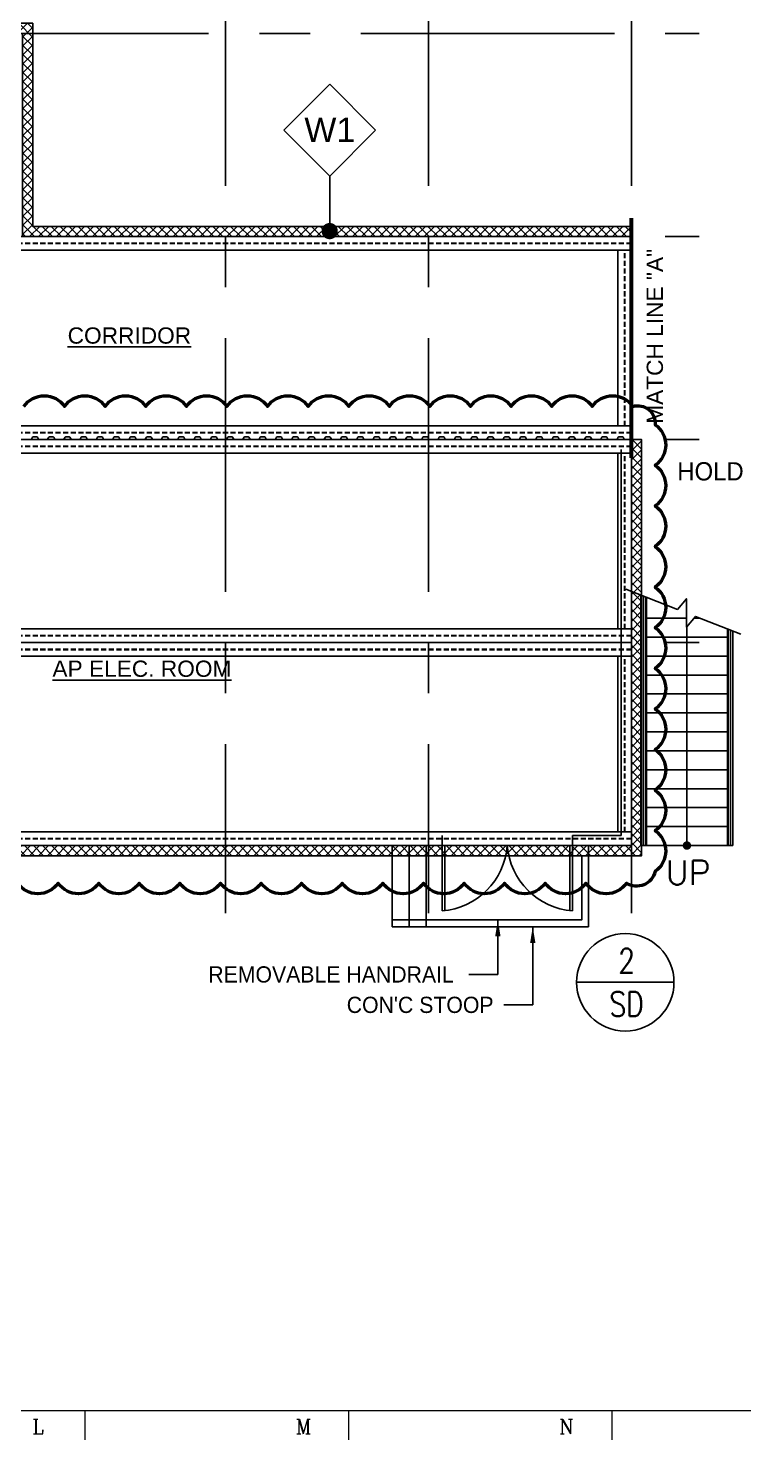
# Model space of a CAD drawing. Header units: millimetres. Extents: x -300 to 383236, y -195106 to -144646.
# Drawn here: x 47077 to 57653, y -194483 to -173625 of the extents above; entities that cross this region are included whole.
import ezdxf
from ezdxf.enums import TextEntityAlignment as Align

# ---------------------------------------------------------------- set-up
doc = ezdxf.new("R2010")
doc.units = ezdxf.units.MM
doc.header["$LTSCALE"] = 60
doc.set_wipeout_variables(frame=1)
for name, pattern in [('CENTER', [2, 1.25, -0.25, 0.25, -0.25]), ('HIDDEN', [0.375, 0.25, -0.125]), ('PHANTOM2', [31.75, 15.875, -3.175, 3.175, -3.175, 3.175, -3.175])]:
    doc.linetypes.add(name, pattern=pattern)
for name, color, linetype in [('1', 7, 'Continuous'), ('1CEN', 20, 'CENTER'), ('1ST FL_SIDE-WALL', 8, 'Continuous'), ('3', 7, 'Continuous'), ('AA-XXXX-SYMB', 7, 'Continuous'), ('AA-XXXX-TEXT', 3, 'Continuous'), ('C_TEXT_01', 2, 'Continuous'), ('CONTAINER', 2, 'Continuous'), ('DIM-SCALE', 7, 'Continuous'), ('DOOR', 3, 'Continuous'), ('finish', 1, 'Continuous'), ('INI', 11, 'Continuous'), ('MATCH LINE', 6, 'PHANTOM2'), ('STEEL', 3, 'Continuous')]:
    doc.layers.add(name, color=color, linetype=linetype)
for name, color, linetype, lineweight in [('C_MARK', 2, 'Continuous', 0), ('C_REV', 4, 'Continuous', 50), ('TAN-TIT', 30, 'Continuous', 0)]:
    doc.layers.add(name, color=color, linetype=linetype, lineweight=lineweight)
doc.styles.add('ArchiLab', font='')
doc.styles.add('ARCHILAB_ROMANS', font='romans.shx', dxfattribs={"bigfont": 'ghs.shx'})
doc.styles.add('Arial', font='arial.ttf')
doc.styles.add('COM', font='COMPLEX', dxfattribs={"height": 5})
doc.styles.add('GHS', font='romans.shx', dxfattribs={"width": 0.8, "bigfont": 'ghs.shx'})
doc.styles.add('RomanS', font='romans.shx', dxfattribs={"bigfont": 'whgtxt.shx'})
doc.styles.add('돋움', font='')
doc.styles.get('ArchiLab').set_extended_font_data('Dotum')
doc.styles.get('돋움').set_extended_font_data('Dotum')
doc.linetypes.add('FENCELINE1', pattern='A,1,-0.4,[133,ltypeshp.shx,S=0.4,R=0,X=-0.4,Y=0],-0.4,4', length=5.8)
doc.dimstyles.new('일반도면_0060', dxfattribs={"dimtxt": 240, "dimasz": 240, "dimexe": 60, "dimexo": 300, "dimgap": 75, "dimtad": 1, "dimdec": 0, "dimzin": 0, "dimdsep": 46, "dimtxsty": '돋움', "dimcen": -300, "dimclrd": 7, "dimclre": 7, "dimclrt": 2, "dimadec": 8, "dimazin": 0, "dimtfac": 1, "dimtdec": 0, "dimtix": 1, "dimtmove": 2, "dimatfit": 3, "dimfxl": 1, "dimtolj": 1, "dimtzin": 0, "dimarcsym": 0})

# ---------------------------------------------------------------- blocks, each defined once
blk = doc.blocks.new('A$C064809F0')
at = {"layer": 'AA-XXXX-TEXT'}
for p, q in [((475, 566), (1041, 1131)), ((1041, 1131), (1607, 566)), ((1041, 0), (475, 566)), ((1607, 566), (1041, 0))]:
    blk.add_line(p, q, dxfattribs=at)
at = {"layer": 'INI'}
blk.add_line((1041, 0), (475, 566), dxfattribs=at)
at = {"layer": 'AA-XXXX-TEXT', "style": 'ARCHILAB_ROMANS'}
blk.add_attdef('WALLTYPE', text='', height=300, dxfattribs=at).set_placement((1043, 560), align=Align.MIDDLE_CENTER)
blk = doc.blocks.new('15M')
at = {"linetype": 'HIDDEN', "ltscale": 5}
for p, q in [((-110087, -152171), (-95087, -152171)), ((-110087, -152179), (-95087, -152179)), ((-109989, -152276), (-109989, -154870)), ((-109982, -152276), (-109982, -154870)), ((-95192, -152276), (-95192, -154870)), ((-95185, -152276), (-95185, -154870)), ((-110087, -154968), (-95087, -154968)), ((-110087, -154976), (-95087, -154976))]:
    blk.add_line(p, q, dxfattribs=at)
for points in [[(-110087, -152276), (-95087, -152276), (-95087, -152073), (-110087, -152073)], [(-109884, -154870), (-110087, -154870), (-110087, -152276), (-109884, -152276)], [(-95290, -154870), (-95087, -154870), (-95087, -152276), (-95290, -152276)], [(-110087, -154870), (-95087, -154870), (-95087, -155073), (-110087, -155073)]]:
    blk.add_lwpolyline(points, close=True)
blk = doc.blocks.new('A$C1F841B1D')
blk.add_wipeout([(207.3, 585.3), (300, 600), (392.7, 585.3), (476.3, 542.7), (542.7, 476.3), (585.3, 392.7), (600, 300), (585.3, 207.3), (542.7, 123.7), (476.3, 57.3), (392.7, 14.7), (300, 0), (207.3, 14.7), (123.7, 57.3), (57.3, 123.7), (14.7, 207.3), (0, 300), (14.7, 392.7), (57.3, 476.3), (123.7, 542.7)])
at = {"layer": 'AA-XXXX-SYMB'}
blk.add_line((0, 300), (600, 300), dxfattribs=at)
blk.add_circle((300, 300), 300, dxfattribs=at)
at = {"layer": 'AA-XXXX-SYMB', "color": 3, "linetype": 'Continuous', "style": 'ArchiLab'}
for tag, p in [('NO', (307.7, 357.8)), ('MARK', (308.1, 91.4))]:
    blk.add_attdef(tag, text='', height=150, dxfattribs=at).set_placement(p, align=Align.CENTER)
blk = doc.blocks.new('BORDER')
at = {"layer": 'TAN-TIT'}
for p, q in [((4977, 3520), (232823, 3520)), ((160720, 3520), (160720, 2078)), ((173699, 3520), (173699, 2078)), ((186677, 3520), (186677, 2078))]:
    blk.add_line(p, q, dxfattribs=at)
at = {"layer": 'TAN-TIT', "style": 'COM'}
for s, p in [('L', (158124, 2366)), ('M', (171103, 2366)), ('N', (184082, 2366))]:
    blk.add_text(s, height=721, dxfattribs=at).set_placement(p)

msp = doc.modelspace()

# ---------------------------------------------------------------- hatches: boundary and pattern name
at = {"layer": '1ST FL_SIDE-WALL'}
h = msp.add_hatch(dxfattribs=at)
h.set_pattern_fill('ANSI37', color=252, scale=750, angle=-90)
h.set_pattern_definition([(315, (0, 0), (66.29126, 66.29126), []), (45, (0, 0), (-66.29126, 66.29126), [])])
h.paths.add_polyline_path([(4993, -179702.1), (4993, -158702.1), (40993, -158702.1), (40993, -173702.1), (46993, -173702.1), (46993, -176702.1), (55993, -176702.1), (55993, -176552.1), (47143, -176552.1), (47143, -173552.1), (41143, -173552.1), (41143, -158552.1), (4843, -158552.1), (4843, -179852.1), (37843, -179852.1), (37843, -185852.1), (56143, -185852.1), (56143, -179702.1), (55993, -179702.1), (55993, -185702.1), (37993, -185702.1), (37993, -179702.1)])

# ---------------------------------------------------------------- linework, layer by layer
for p, q in [((55993, -179702.1), (34993, -179702.1)), ((55993, -179702.1), (55993, -185702.1)), ((55843, -185552.1), (55843, -179852.1)), ((56169.6, -182015.1), (56169.6, -185702.1)), ((56205.5, -182029.2), (56205.5, -185702.1)), ((56213, -182342.1), (56804.9, -182342.1)), ((56813, -182465.4), (56813, -185702.1)), ((56918.5, -182342.1), (57004.3, -182342.1)), ((57420.5, -182505.2), (57420.5, -185702.1)), ((56213, -182622.1), (57413, -182622.1)), ((57456.2, -182519.2), (57456.2, -185702.1)), ((56213, -182902.1), (57413, -182902.1)), ((56213, -183182.1), (57413, -183182.1)), ((56213, -183462.1), (57413, -183462.1)), ((56213, -183742.1), (57413, -183742.1)), ((56213, -184022.1), (57413, -184022.1)), ((56213, -184302.1), (57413, -184302.1)), ((56213, -184582.1), (57413, -184582.1)), ((56213, -184862.1), (57413, -184862.1)), ((56213, -185142.1), (57413, -185142.1)), ((56213, -185422.1), (57413, -185422.1)), ((53193, -185702.1), (53193, -185552.1)), ((55843, -185552.1), (55123, -185552.1)), ((55123, -185702.1), (55123, -185552.1)), ((52458, -185702.1), (52458, -186902.1)), ((52708, -185702.1), (52708, -186902.1)), ((52958, -185702.1), (52958, -186902.1)), ((55358, -185702.1), (55358, -186902.1)), ((55358, -186902.1), (52458, -186902.1))]:
    msp.add_line(p, q)
for points in [[(57608.6, -182578.9), (56940.1, -182317), (56804.9, -182474.9), (56804.9, -182054), (56671.9, -182211.9), (55908.6, -181912.8)], [(56133, -182000.8), (56133, -185702.1)], [(56213, -185702.1), (56213, -182032.1)], [(57413, -185702.1), (57413, -182502.2)], [(57493, -182533.6), (57493, -185702.1)], [(56133, -185702.1), (57493, -185702.1)]]:
    msp.add_lwpolyline(points)
msp.add_lwpolyline([(56813, -182465.4, 0, 100, 0), (56813, -182765.4, 0, 0, 0), (56813, -182624.2, 0, 0, 0)], format="xyseb")
at = {"const_width": 62.5}
msp.add_lwpolyline([(56844.2, -185702.1, 1), (56781.7, -185702.1, 1)], format="xyb", close=True, dxfattribs=at)
at = {"layer": '1CEN', "color": 1, "ltscale": 50}
for p, q in [((49993, -154202.1), (49993, -186702.1)), ((52993, -154202.1), (52993, -186702.1)), ((55993, -154202.1), (55993, -186702.1)), ((3993, -173702.1), (56993, -173702.1)), ((3993, -176702.1), (56993, -176702.1)), ((3993, -179702.1), (56993, -179702.1)), ((3993, -182702.1), (56993, -182702.1)), ((33993, -185702.1), (56993, -185702.1))]:
    msp.add_line(p, q, dxfattribs=at)
at = {"layer": '1ST FL_SIDE-WALL', "color": 3}
msp.add_lwpolyline([(55993, -176702.1), (55993, -176552.1), (47143, -176552.1), (47143, -173552.1), (41143, -173552.1), (41143, -158552.1), (4843, -158552.1), (4843, -179852.1), (37843, -179852.1), (37843, -185852.1), (56143, -185852.1), (56143, -179702.1), (55993, -179702.1), (55993, -185702.1), (37993, -185702.1), (37993, -179702.1), (4993, -179702.1), (4993, -158702.1), (40993, -158702.1), (40993, -173702.1), (46993, -173702.1), (46993, -176702.1), (55993, -176702.1)], dxfattribs=at)
at = {"layer": '3', "color": 2, "linetype": 'FENCELINE1', "ltscale": 0.01}
msp.add_lwpolyline([(55258, -185852.1), (55258, -186802.1), (52458, -186802.1)], dxfattribs=at)
at = {"layer": 'C_REV'}
msp.add_lwpolyline([(47014.3, -179212.2, -0.5205671), (47614.3, -179212.2, -0.5205671), (48214.3, -179212.2, -0.5205671), (48814.3, -179212.2, -0.5205671), (49414.3, -179212.2, -0.5205671), (50014.3, -179212.2, -0.5205671), (50614.3, -179212.2, -0.5205671), (51214.3, -179212.2, -0.5205671), (51814.3, -179212.2, -0.5205671), (52414.3, -179212.2, -0.5205671), (53014.3, -179212.2, -0.5205671), (53614.3, -179212.2, -0.5205671), (54214.3, -179212.2, -0.5205671), (54814.3, -179212.2, -0.5205671), (55414.3, -179212.2, -0.5205671), (56014.3, -179212.2, -0.5205671), (56343.1, -179483.4, -0.5205671), (56343.1, -180083.4, -0.5205671), (56343.1, -180683.4, -0.5205671), (56343.1, -181283.4, -0.5205671), (56343.1, -181883.4, -0.5205671), (56343.1, -182483.4, -0.5205671), (56343.1, -183083.4, -0.5205671), (56343.1, -183683.4, -0.5205671), (56343.1, -184283.4, -0.5205671), (56343.1, -184883.4, -0.5205671), (56343.1, -185483.4, -0.5205671), (56343.1, -186083.4, -0.5205671), (55918.3, -186258.6, -0.5205671), (55318.3, -186258.6, -0.5205671), (54718.3, -186258.6, -0.5205671), (54118.3, -186258.6, -0.5205671), (53518.3, -186258.6, -0.5205671), (52918.3, -186258.6, -0.5205671), (52318.3, -186258.6, -0.5205671), (51718.3, -186258.6, -0.5205671), (51118.3, -186258.6, -0.5205671), (50518.3, -186258.6, -0.5205671), (49918.3, -186258.6, -0.5205671), (49318.3, -186258.6, -0.5205671), (48718.3, -186258.6, -0.5205671), (48118.3, -186258.6, -0.5205671), (47518.3, -186258.6, -0.5205671), (46918.3, -186258.6, -0.5205671)], format="xyb", dxfattribs=at)
at = {"layer": 'CONTAINER', "const_width": 10}
msp.add_lwpolyline([(40993, -176702.1), (55993, -176702.1), (55993, -179702.1), (40993, -179702.1)], close=True, dxfattribs=at)
at = {"layer": 'DOOR'}
for p, q in [((53193, -185702.1), (53193, -186667.1)), ((53233, -185702.1), (53233, -186663.4)), ((55083, -185702.1), (55083, -186663.4)), ((55123, -185702.1), (55123, -186667.1))]:
    msp.add_line(p, q, dxfattribs=at)
for centre, start, end in [((53115.3, -185624.4), 274.2611, 355.7389), ((55200.7, -185624.4), 184.2611, 265.7389)]:
    msp.add_arc(centre, 1045.6, start, end, dxfattribs=at)
at = {"layer": 'finish', "color": 3}
msp.add_lwpolyline([(55993, -179702.1), (55891.4, -179702.1, -0.279959), (55886.2, -179699), (55869.9, -179667.6, 0.279959), (55864.7, -179664.5), (55833.5, -179664.5), (55802.3, -179664.5, 0.279959), (55797.2, -179667.6), (55780.9, -179699, -0.279959), (55775.7, -179702.1), (55650.9, -179702.1, -0.279959), (55645.7, -179699), (55629.4, -179667.6, 0.279959), (55624.3, -179664.5), (55593.1, -179664.5), (55561.9, -179664.5, 0.279959), (55556.7, -179667.6), (55540.4, -179699, -0.279959), (55535.2, -179702.1), (55410.4, -179702.1, -0.279959), (55405.3, -179699), (55388.9, -179667.6, 0.279959), (55383.8, -179664.5), (55352.6, -179664.5), (55321.4, -179664.5, 0.279959), (55316.2, -179667.6), (55299.9, -179699, -0.279959), (55294.8, -179702.1), (55169.9, -179702.1, -0.279959), (55164.8, -179699), (55148.5, -179667.6, 0.279959), (55143.3, -179664.5), (55112.1, -179664.5), (55080.9, -179664.5, 0.279959), (55075.7, -179667.6), (55059.4, -179699, -0.279959), (55054.3, -179702.1), (54929.4, -179702.1, -0.279959), (54924.3, -179699), (54908, -179667.6, 0.279959), (54902.8, -179664.5), (54871.6, -179664.5), (54840.4, -179664.5, 0.279959), (54835.3, -179667.6), (54819, -179699, -0.279959), (54813.8, -179702.1), (54689, -179702.1, -0.279959), (54683.8, -179699), (54667.5, -179667.6, 0.279959), (54662.4, -179664.5), (54631.1, -179664.5), (54599.9, -179664.5, 0.279959), (54594.8, -179667.6), (54578.5, -179699, -0.279959), (54573.3, -179702.1), (54448.5, -179702.1, -0.279959), (54443.3, -179699), (54427, -179667.6, 0.279959), (54421.9, -179664.5), (54390.7, -179664.5), (54359.5, -179664.5, 0.279959), (54354.3, -179667.6), (54338, -179699, -0.279959), (54332.8, -179702.1), (54208, -179702.1, -0.279959), (54202.9, -179699), (54186.5, -179667.6, 0.279959), (54181.4, -179664.5), (54150.2, -179664.5), (54119, -179664.5, 0.279959), (54113.8, -179667.6), (54097.5, -179699, -0.279959), (54092.4, -179702.1), (53967.5, -179702.1, -0.279959), (53962.4, -179699), (53946.1, -179667.6, 0.279959), (53940.9, -179664.5), (53909.7, -179664.5), (53878.5, -179664.5, 0.279959), (53873.4, -179667.6), (53857, -179699, -0.279959), (53851.9, -179702.1), (53727.1, -179702.1, -0.279959), (53721.9, -179699), (53705.6, -179667.6, 0.279959), (53700.4, -179664.5), (53669.2, -179664.5), (53638, -179664.5, 0.279959), (53632.9, -179667.6), (53616.6, -179699, -0.279959), (53611.4, -179702.1), (53486.6, -179702.1, -0.279959), (53481.4, -179699), (53465.1, -179667.6, 0.279959), (53460, -179664.5), (53428.8, -179664.5), (53397.5, -179664.5, 0.279959), (53392.4, -179667.6), (53376.1, -179699, -0.279959), (53370.9, -179702.1), (53246.1, -179702.1, -0.279959), (53241, -179699), (53224.6, -179667.6, 0.279959), (53219.5, -179664.5), (53188.3, -179664.5), (53157.1, -179664.5, 0.279959), (53151.9, -179667.6), (53135.6, -179699, -0.279959), (53130.5, -179702.1), (53005.6, -179702.1, -0.279959), (53000.5, -179699), (52984.2, -179667.6, 0.279959), (52979, -179664.5), (52947.8, -179664.5), (52916.6, -179664.5, 0.279959), (52911.4, -179667.6), (52895.1, -179699, -0.279959), (52890, -179702.1), (52765.1, -179702.1, -0.279959), (52760, -179699), (52743.7, -179667.6, 0.279959), (52738.5, -179664.5), (52707.3, -179664.5), (52676.1, -179664.5, 0.279959), (52671, -179667.6), (52654.6, -179699, -0.279959), (52649.5, -179702.1), (52524.7, -179702.1, -0.279959), (52519.5, -179699), (52503.2, -179667.6, 0.279959), (52498.1, -179664.5), (52466.8, -179664.5), (52435.6, -179664.5, 0.279959), (52430.5, -179667.6), (52414.2, -179699, -0.279959), (52409, -179702.1), (52284.2, -179702.1, -0.279959), (52279, -179699), (52262.7, -179667.6, 0.279959), (52257.6, -179664.5), (52226.4, -179664.5), (52195.2, -179664.5, 0.279959), (52190, -179667.6), (52173.7, -179699, -0.279959), (52168.5, -179702.1), (52043.7, -179702.1, -0.279959), (52038.6, -179699), (52022.2, -179667.6, 0.279959), (52017.1, -179664.5), (51985.9, -179664.5), (51954.7, -179664.5, 0.279959), (51949.5, -179667.6), (51933.2, -179699, -0.279959), (51928.1, -179702.1), (51803.2, -179702.1, -0.279959), (51798.1, -179699), (51781.8, -179667.6, 0.279959), (51776.6, -179664.5), (51745.4, -179664.5), (51714.2, -179664.5, 0.279959), (51709.1, -179667.6), (51692.7, -179699, -0.279959), (51687.6, -179702.1), (51562.7, -179702.1, -0.279959), (51557.6, -179699), (51541.3, -179667.6, 0.279959), (51536.1, -179664.5), (51504.9, -179664.5), (51473.7, -179664.5, 0.279959), (51468.6, -179667.6), (51452.3, -179699, -0.279959), (51447.1, -179702.1), (51322.3, -179702.1, -0.279959), (51317.1, -179699), (51300.8, -179667.6, 0.279959), (51295.7, -179664.5), (51264.4, -179664.5), (51233.2, -179664.5, 0.279959), (51228.1, -179667.6), (51211.8, -179699, -0.279959), (51206.6, -179702.1), (51081.8, -179702.1, -0.279959), (51076.6, -179699), (51060.3, -179667.6, 0.279959), (51055.2, -179664.5), (51024, -179664.5), (50992.8, -179664.5, 0.279959), (50987.6, -179667.6), (50971.3, -179699, -0.279959), (50966.2, -179702.1), (50841.3, -179702.1, -0.279959), (50836.2, -179699), (50819.8, -179667.6, 0.279959), (50814.7, -179664.5), (50783.5, -179664.5), (50752.3, -179664.5, 0.279959), (50747.1, -179667.6), (50730.8, -179699, -0.279959), (50725.7, -179702.1), (50600.8, -179702.1, -0.279959), (50595.7, -179699), (50579.4, -179667.6, 0.279959), (50574.2, -179664.5), (50543, -179664.5), (50511.8, -179664.5, 0.279959), (50506.7, -179667.6), (50490.3, -179699, -0.279959), (50485.2, -179702.1), (50360.4, -179702.1, -0.279959), (50355.2, -179699), (50338.9, -179667.6, 0.279959), (50333.7, -179664.5), (50302.5, -179664.5), (50271.3, -179664.5, 0.279959), (50266.2, -179667.6), (50249.9, -179699, -0.279959), (50244.7, -179702.1), (50119.9, -179702.1, -0.279959), (50114.7, -179699), (50098.4, -179667.6, 0.279959), (50093.3, -179664.5), (50062.1, -179664.5), (50030.8, -179664.5, 0.279959), (50025.7, -179667.6), (50009.4, -179699, -0.279959), (50004.2, -179702.1), (49879.4, -179702.1, -0.279959), (49874.3, -179699), (49857.9, -179667.6, 0.279959), (49852.8, -179664.5), (49821.6, -179664.5), (49790.4, -179664.5, 0.279959), (49785.2, -179667.6), (49768.9, -179699, -0.279959), (49763.8, -179702.1), (49638.9, -179702.1, -0.279959), (49633.8, -179699), (49617.5, -179667.6, 0.279959), (49612.3, -179664.5), (49581.1, -179664.5), (49549.9, -179664.5, 0.279959), (49544.7, -179667.6), (49528.4, -179699, -0.279959), (49523.3, -179702.1), (49398.4, -179702.1, -0.279959), (49393.3, -179699), (49377, -179667.6, 0.279959), (49371.8, -179664.5), (49340.6, -179664.5), (49309.4, -179664.5, 0.279959), (49304.3, -179667.6), (49287.9, -179699, -0.279959), (49282.8, -179702.1), (49158, -179702.1, -0.279959), (49152.8, -179699), (49136.5, -179667.6, 0.279959), (49131.4, -179664.5), (49100.1, -179664.5), (49068.9, -179664.5, 0.279959), (49063.8, -179667.6), (49047.5, -179699, -0.279959), (49042.3, -179702.1), (48917.5, -179702.1, -0.279959), (48912.3, -179699), (48896, -179667.6, 0.279959), (48890.9, -179664.5), (48859.7, -179664.5), (48828.5, -179664.5, 0.279959), (48823.3, -179667.6), (48807, -179699, -0.279959), (48801.8, -179702.1), (48677, -179702.1, -0.279959), (48671.9, -179699), (48655.5, -179667.6, 0.279959), (48650.4, -179664.5), (48619.2, -179664.5), (48588, -179664.5, 0.279959), (48582.8, -179667.6), (48566.5, -179699, -0.279959), (48561.4, -179702.1), (48436.5, -179702.1, -0.279959), (48431.4, -179699), (48415.1, -179667.6, 0.279959), (48409.9, -179664.5), (48378.7, -179664.5), (48347.5, -179664.5, 0.279959), (48342.4, -179667.6), (48326, -179699, -0.279959), (48320.9, -179702.1), (48196, -179702.1, -0.279959), (48190.9, -179699), (48174.6, -179667.6, 0.279959), (48169.4, -179664.5), (48138.2, -179664.5), (48107, -179664.5, 0.279959), (48101.9, -179667.6), (48085.6, -179699, -0.279959), (48080.4, -179702.1), (47955.6, -179702.1, -0.279959), (47950.4, -179699), (47934.1, -179667.6, 0.279959), (47929, -179664.5), (47897.8, -179664.5), (47866.5, -179664.5, 0.279959), (47861.4, -179667.6), (47845.1, -179699, -0.279959), (47839.9, -179702.1), (47715.1, -179702.1, -0.279959), (47709.9, -179699), (47693.6, -179667.6, 0.279959), (47688.5, -179664.5), (47657.3, -179664.5), (47626.1, -179664.5, 0.279959), (47620.9, -179667.6), (47604.6, -179699, -0.279959), (47599.5, -179702.1), (47474.6, -179702.1, -0.279959), (47469.5, -179699), (47453.1, -179667.6, 0.279959), (47448, -179664.5), (47416.8, -179664.5), (47385.6, -179664.5, 0.279959), (47380.4, -179667.6), (47364.1, -179699, -0.279959), (47359, -179702.1), (47234.1, -179702.1, -0.279959), (47229, -179699), (47212.7, -179667.6, 0.279959), (47207.5, -179664.5), (47176.3, -179664.5), (47145.1, -179664.5, 0.279959), (47140, -179667.6), (47123.6, -179699, -0.279959), (47118.5, -179702.1), (46993.7, -179702.1, -0.279959)], format="xyb", dxfattribs=at)
at = {"layer": 'MATCH LINE', "ltscale": 0.001, "const_width": 60}
msp.add_lwpolyline([(55993, -176430.7), (55993, -179973.5)], dxfattribs=at)

# ---------------------------------------------------------------- block references
at = {"rotation": 180}
for p in [(-54094.1, -331775.5), (-54094.1, -334775.5), (-54094.1, -337775.5)]:
    msp.add_blockref('15M', p, dxfattribs=at)
at = {"layer": 'AA-XXXX-SYMB'}
ref = msp.add_blockref('A$C064809F0', (50283.5, -174451.2), dxfattribs=dict(at, xscale=-1.2, yscale=1.2, zscale=1.2, rotation=180))
ref.add_attrib('WALLTYPE', 'W1', dxfattribs={"layer": 'AA-XXXX-TEXT', "height": 360, "style": 'Arial'}).set_placement((51535, -175124.6), align=Align.MIDDLE_CENTER)

# ---------------------------------------------------------------- texts
at = {"style": 'RomanS'}
msp.add_text('UP', height=360, dxfattribs=at).set_placement((56831.7, -186282.1), align=Align.CENTER)
at = {"layer": 'C_MARK', "color": 4, "style": '돋움'}
msp.add_text('HOLD', height=270, dxfattribs=at).set_placement((57161.1, -180171.9), align=Align.MIDDLE_CENTER)
at = {"layer": 'C_TEXT_01', "color": 6, "style": 'Arial'}
msp.add_text('MATCH LINE "A"', height=240, rotation=90, dxfattribs=at).set_placement((56458.2, -179469.9))
at = {"layer": 'C_TEXT_01', "style": 'Arial'}
for s, p in [('%%UCORRIDOR', (48572.1, -178165.4)), ('%%UAP ELEC. ROOM', (48757.1, -183088.7))]:
    msp.add_text(s, height=240, dxfattribs=at).set_placement(p, align=Align.MIDDLE)
at = {"layer": 'DIM-SCALE', "color": 2, "style": '돋움'}
msp.add_text('REMOVABLE HANDRAIL', height=240, dxfattribs=at).set_placement((49738.3, -187606.3), align=Align.MIDDLE_LEFT)
at = {"layer": 'DIM-SCALE', "color": 2, "insert": (53955, -188057.6), "char_height": 240, "attachment_point": 6, "style": '돋움'}
msp.add_mtext("\\A1;CON'C STOOP", dxfattribs=at)

# ---------------------------------------------------------------- leaders
at = {"layer": 'AA-XXXX-SYMB', "color": 3}
msp.add_leader([(51532.6, -176622.4), (51532.6, -175808.8)], dimstyle='일반도면_0060', override={"dimexo": 0, "dimldrblk": 'Dot'}, dxfattribs=at)
at = {"layer": 'DIM-SCALE', "color": 2}
msp.add_leader([(54018, -186802.1), (54018, -187606.3), (53588.8, -187606.3)], dimstyle='일반도면_0060', dxfattribs=at)
at = {"layer": 'DIM-SCALE'}
msp.add_leader([(54534.2, -186902.1), (54534.2, -188057.6), (54105, -188057.6)], dimstyle='일반도면_0060', dxfattribs=at)

# ---------------------------------------------------------------- next in the draw order: block references
at = {"layer": 'AA-XXXX-SYMB', "linetype": 'Continuous'}
ref = msp.add_blockref('A$C1F841B1D', (55181.6, -188443.1), dxfattribs=dict(at, xscale=2.4, yscale=2.4, zscale=2.4))
ref.add_attrib('NO', '2', dxfattribs={"layer": 'STEEL', "linetype": 'Continuous', "height": 360, "style": 'GHS', "width": 0.8}).set_placement((55920.1, -187584.5), align=Align.CENTER)
ref.add_attrib('MARK', 'SD', dxfattribs={"layer": 'STEEL', "linetype": 'Continuous', "height": 360, "style": 'GHS', "width": 0.8}).set_placement((55921.1, -188223.7), align=Align.CENTER)

# ---------------------------------------------------------------- next in the draw order: block references
at = {"layer": '1', "xscale": 0.3, "yscale": 0.3, "zscale": 0.3}
msp.add_blockref('BORDER', (-300, -195106.1), dxfattribs=at)

doc.saveas('drawing.dxf')
